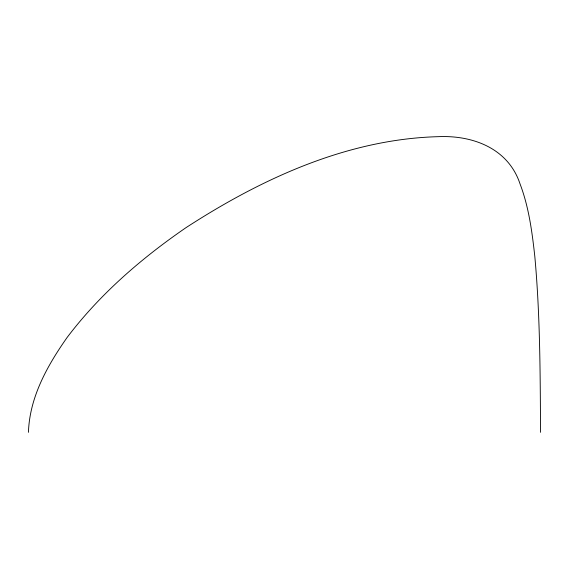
<?xml version="1.0" encoding="UTF-8"?>
<svg xmlns="http://www.w3.org/2000/svg" width="569" height="569" viewBox="0 0 569 569"><rect width="100%" height="100%" fill="white"/><g stroke="black" fill="none" stroke-linecap="round" stroke-linejoin="round"><path stroke-width="0.85" d="M28.45 432.326C29.567 397.205 47.391 365.568 67.099 337.495C99.86 294.145 141.397 258.319 186.02 227.643C261.256 178.851 347.083 139.163 438.13 136.674C472.988 135.095 508.337 148.452 520.066 183.979C528.864 207.102 532.086 231.811 534.796 256.263C540.159 314.785 540.201 373.613 540.55 432.326"/></g></svg>
